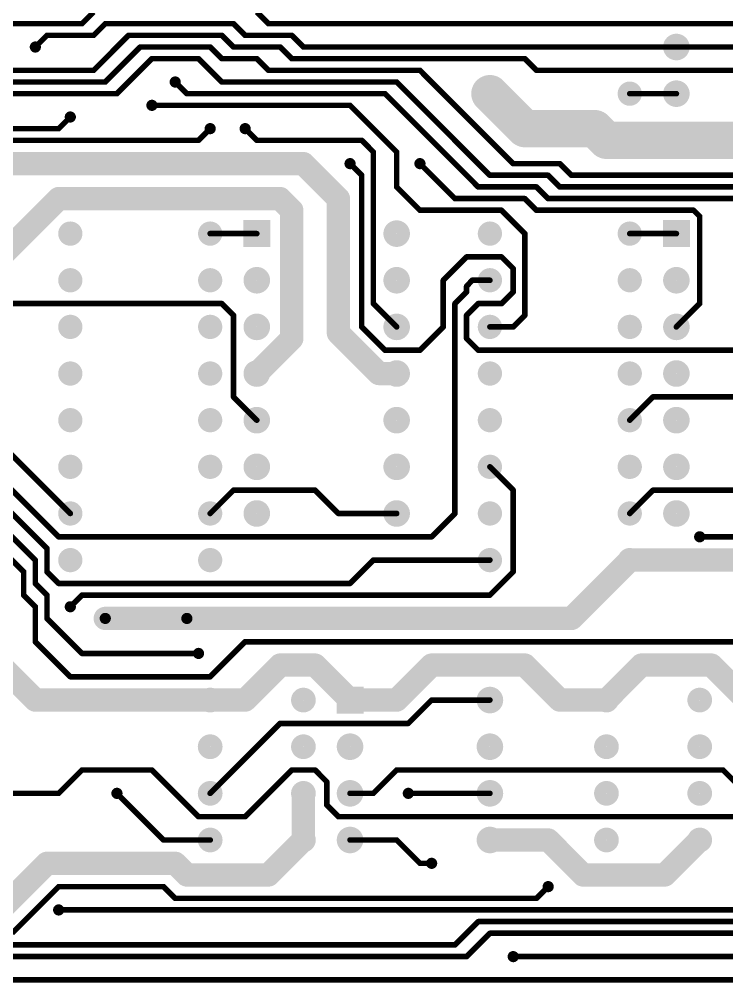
# Model space of a CAD drawing. Extents: x 0.24 to 7.39, y 0.21 to 4.62.
# Drawn here: x 3.087 to 4.604, y 0.215 to 2.28 of the extents above; entities that cross this region are included whole.
import ezdxf

# ---------------------------------------------------------------- set-up
doc = ezdxf.new("R2010")
doc.units = 0

msp = doc.modelspace()

# ---------------------------------------------------------------- linework, layer by layer
at = {"layer": 'TOP'}
for points, const_width in [([(3.246, 2.296), (3.221, 2.271)], 0.012), ([(3.621, 2.271), (3.596, 2.296)], 0.012), ([(3.221, 2.271), (2.321, 2.271)], 0.012), ([(3.271, 2.271), (3.246, 2.246)], 0.012), ([(3.546, 2.271), (3.271, 2.271)], 0.012), ([(3.571, 2.246), (3.546, 2.271)], 0.012), ([(4.646, 2.271), (3.621, 2.271)], 0.012), ([(3.146, 2.246), (3.121, 2.221)], 0.012), ([(3.246, 2.246), (3.146, 2.246)], 0.012), ([(3.321, 2.246), (3.246, 2.171)], 0.012), ([(3.521, 2.246), (3.321, 2.246)], 0.012), ([(3.546, 2.221), (3.521, 2.246)], 0.012), ([(3.671, 2.246), (3.571, 2.246)], 0.012), ([(3.696, 2.221), (3.671, 2.246)], 0.012), ([(3.346, 2.221), (3.271, 2.146)], 0.012), ([(3.496, 2.221), (3.346, 2.221)], 0.012), ([(3.521, 2.196), (3.496, 2.221)], 0.012), ([(3.646, 2.221), (3.546, 2.221)], 0.012), ([(3.671, 2.196), (3.646, 2.221)], 0.012), ([(4.496, 2.221), (3.696, 2.221)], 0.012), ([(4.696, 2.221), (4.496, 2.221)], 0.012), ([(3.371, 2.196), (3.296, 2.121)], 0.012), ([(3.471, 2.196), (3.371, 2.196)], 0.012), ([(3.521, 2.146), (3.471, 2.196)], 0.012), ([(3.596, 2.196), (3.521, 2.196)], 0.012), ([(3.621, 2.171), (3.596, 2.196)], 0.012), ([(4.171, 2.196), (3.671, 2.196)], 0.012), ([(4.196, 2.171), (4.171, 2.196)], 0.012), ([(3.246, 2.171), (3.021, 2.171)], 0.012), ([(3.946, 2.171), (3.621, 2.171)], 0.012), ([(4.146, 1.971), (3.946, 2.171)], 0.012), ([(4.646, 2.171), (4.196, 2.171)], 0.012), ([(3.271, 2.146), (2.796, 2.146)], 0.012), ([(3.421, 2.146), (3.446, 2.121)], 0.012), ([(3.896, 2.146), (3.521, 2.146)], 0.012), ([(4.096, 1.946), (3.896, 2.146)], 0.012), ([(4.096, 2.121), (4.171, 2.046)], 0.08), ([(3.296, 2.121), (2.821, 2.121)], 0.012), ([(3.446, 2.121), (3.871, 2.121)], 0.012), ([(3.871, 2.121), (4.071, 1.921)], 0.012), ([(4.396, 2.121), (4.496, 2.121)], 0.012), ([(3.371, 2.096), (3.796, 2.096)], 0.012), ([(3.796, 2.096), (3.896, 1.996)], 0.012), ([(3.196, 2.071), (3.171, 2.046)], 0.012), ([(4.171, 2.046), (4.321, 2.046)], 0.08), ([(4.321, 2.046), (4.346, 2.021)], 0.08), ([(3.171, 2.046), (2.796, 2.046)], 0.012), ([(3.496, 2.046), (3.471, 2.021)], 0.012), ([(3.596, 2.021), (3.571, 2.046)], 0.012), ([(4.346, 2.021), (5.021, 2.021)], 0.08), ([(3.471, 2.021), (2.821, 2.021)], 0.012), ([(3.821, 2.021), (3.596, 2.021)], 0.012), ([(3.846, 1.996), (3.821, 2.021)], 0.012), ([(3.696, 1.971), (2.896, 1.971)], 0.05), ([(3.771, 1.896), (3.696, 1.971)], 0.05), ([(3.846, 1.671), (3.846, 1.996)], 0.012), ([(3.896, 1.996), (3.896, 1.921)], 0.012), ([(3.821, 1.946), (3.796, 1.971)], 0.012), ([(3.946, 1.971), (4.021, 1.896)], 0.012), ([(4.246, 1.971), (4.146, 1.971)], 0.012), ([(4.271, 1.946), (4.246, 1.971)], 0.012), ([(3.821, 1.621), (3.821, 1.946)], 0.012), ([(4.221, 1.946), (4.096, 1.946)], 0.012), ([(4.246, 1.921), (4.221, 1.946)], 0.012), ([(5.046, 1.946), (4.271, 1.946)], 0.012), ([(3.171, 1.896), (3.021, 1.746)], 0.05), ([(3.646, 1.896), (3.171, 1.896)], 0.05), ([(3.671, 1.871), (3.646, 1.896)], 0.05), ([(3.771, 1.608), (3.771, 1.896)], 0.05), ([(3.896, 1.921), (3.946, 1.871)], 0.012), ([(4.071, 1.921), (4.196, 1.921)], 0.012), ([(4.196, 1.921), (4.221, 1.896)], 0.012), ([(5.096, 1.921), (4.246, 1.921)], 0.012), ([(4.021, 1.896), (4.171, 1.896)], 0.012), ([(4.171, 1.896), (4.196, 1.871)], 0.012), ([(4.221, 1.896), (5.146, 1.896)], 0.012), ([(3.671, 1.596), (3.671, 1.871)], 0.05), ([(3.946, 1.871), (4.121, 1.871)], 0.012), ([(4.121, 1.871), (4.171, 1.821)], 0.012), ([(4.196, 1.871), (4.533, 1.871)], 0.012), ([(4.533, 1.871), (4.546, 1.858)], 0.012), ([(4.546, 1.858), (4.546, 1.671)], 0.012), ([(3.496, 1.821), (3.596, 1.821)], 0.012), ([(4.171, 1.821), (4.171, 1.646)], 0.012), ([(4.396, 1.821), (4.496, 1.821)], 0.012), ([(4.046, 1.771), (3.996, 1.721)], 0.012), ([(4.121, 1.771), (4.046, 1.771)], 0.012), ([(4.146, 1.746), (4.121, 1.771)], 0.012), ([(4.146, 1.696), (4.146, 1.746)], 0.012), ([(3.996, 1.721), (3.996, 1.621)], 0.012), ([(4.058, 1.721), (4.046, 1.708)], 0.012), ([(4.096, 1.721), (4.058, 1.721)], 0.012), ([(4.046, 1.696), (4.021, 1.671)], 0.012), ([(4.046, 1.708), (4.046, 1.696)], 0.012), ([(4.121, 1.671), (4.146, 1.696)], 0.012), ([(3.521, 1.671), (2.971, 1.671)], 0.012), ([(3.546, 1.646), (3.521, 1.671)], 0.012), ([(3.896, 1.621), (3.846, 1.671)], 0.012), ([(4.021, 1.671), (4.021, 1.221)], 0.012), ([(4.046, 1.646), (4.071, 1.671)], 0.012), ([(4.071, 1.671), (4.121, 1.671)], 0.012), ([(4.546, 1.671), (4.496, 1.621)], 0.012), ([(3.546, 1.471), (3.546, 1.646)], 0.012), ([(3.858, 1.521), (3.771, 1.608)], 0.05), ([(4.046, 1.596), (4.046, 1.646)], 0.012), ([(4.171, 1.646), (4.146, 1.621)], 0.012), ([(3.196, 1.221), (2.796, 1.621)], 0.012), ([(3.596, 1.521), (3.671, 1.596)], 0.05), ([(3.871, 1.571), (3.821, 1.621)], 0.012), ([(3.996, 1.621), (3.946, 1.571)], 0.012), ([(4.146, 1.621), (4.096, 1.621)], 0.012), ([(3.171, 1.171), (2.746, 1.596)], 0.012), ([(4.071, 1.571), (4.046, 1.596)], 0.012), ([(3.146, 1.146), (2.721, 1.571)], 0.012), ([(3.946, 1.571), (3.871, 1.571)], 0.012), ([(4.646, 1.571), (4.071, 1.571)], 0.012), ([(3.121, 1.121), (2.696, 1.546)], 0.012), ([(3.896, 1.521), (3.858, 1.521)], 0.05), ([(3.596, 1.421), (3.546, 1.471)], 0.012), ([(4.396, 1.421), (4.446, 1.471)], 0.012), ([(4.446, 1.471), (4.671, 1.471)], 0.012), ([(4.146, 1.271), (4.096, 1.321)], 0.012), ([(2.896, 1.296), (3.096, 1.096)], 0.012), ([(3.546, 1.271), (3.496, 1.221)], 0.012), ([(3.721, 1.271), (3.546, 1.271)], 0.012), ([(3.771, 1.221), (3.721, 1.271)], 0.012), ([(4.146, 1.096), (4.146, 1.271)], 0.012), ([(4.446, 1.271), (4.396, 1.221)], 0.012), ([(4.621, 1.271), (4.446, 1.271)], 0.012), ([(3.896, 1.221), (3.771, 1.221)], 0.012), ([(4.021, 1.221), (3.971, 1.171)], 0.012), ([(3.971, 1.171), (3.171, 1.171)], 0.012), ([(5.071, 1.171), (4.546, 1.171)], 0.012), ([(3.146, 1.096), (3.146, 1.146)], 0.012), ([(4.271, 0.996), (4.396, 1.121)], 0.05), ([(4.271, 0.996), (4.396, 1.121)], 0.05), ([(4.396, 1.121), (4.996, 1.121)], 0.05), ([(3.121, 1.071), (3.121, 1.121)], 0.012), ([(3.846, 1.121), (3.796, 1.071)], 0.012), ([(4.096, 1.121), (3.846, 1.121)], 0.012), ([(3.096, 1.096), (3.096, 1.046)], 0.012), ([(3.171, 1.071), (3.146, 1.096)], 0.012), ([(4.096, 1.046), (4.146, 1.096)], 0.012), ([(3.146, 1.046), (3.121, 1.071)], 0.012), ([(3.796, 1.071), (3.171, 1.071)], 0.012), ([(3.096, 1.046), (3.121, 1.021)], 0.012), ([(3.146, 0.996), (3.146, 1.046)], 0.012), ([(3.196, 1.021), (3.221, 1.046)], 0.012), ([(3.221, 1.046), (4.096, 1.046)], 0.012), ([(3.121, 1.021), (3.121, 0.946)], 0.012), ([(3.271, 0.996), (3.446, 0.996)], 0.05), ([(3.446, 0.996), (4.271, 0.996)], 0.05), ([(3.446, 0.996), (4.271, 0.996)], 0.05), ([(3.121, 0.821), (2.971, 0.971)], 0.05), ([(3.221, 0.921), (3.146, 0.996)], 0.012), ([(3.121, 0.946), (3.196, 0.871)], 0.012), ([(3.496, 0.871), (3.571, 0.946)], 0.012), ([(3.571, 0.946), (5.071, 0.946)], 0.012), ([(3.471, 0.921), (3.221, 0.921)], 0.012), ([(3.646, 0.896), (3.571, 0.821)], 0.05), ([(3.721, 0.896), (3.646, 0.896)], 0.05), ([(3.796, 0.821), (3.721, 0.896)], 0.05), ([(3.896, 0.821), (3.971, 0.896)], 0.05), ([(3.971, 0.896), (4.171, 0.896)], 0.05), ([(4.171, 0.896), (4.246, 0.821)], 0.05), ([(4.421, 0.896), (4.346, 0.821)], 0.05), ([(4.571, 0.896), (4.421, 0.896)], 0.05), ([(4.646, 0.821), (4.571, 0.896)], 0.05), ([(3.196, 0.871), (3.496, 0.871)], 0.012), ([(3.496, 0.821), (3.121, 0.821)], 0.05), ([(3.571, 0.821), (3.496, 0.821)], 0.05), ([(3.796, 0.821), (3.896, 0.821)], 0.05), ([(3.971, 0.821), (3.921, 0.771)], 0.012), ([(4.096, 0.821), (3.971, 0.821)], 0.012), ([(4.246, 0.821), (4.346, 0.821)], 0.05), ([(3.646, 0.771), (3.496, 0.621)], 0.012), ([(3.921, 0.771), (3.646, 0.771)], 0.012), ([(3.221, 0.671), (3.171, 0.621)], 0.012), ([(3.371, 0.671), (3.221, 0.671)], 0.012), ([(3.471, 0.571), (3.371, 0.671)], 0.012), ([(3.671, 0.671), (3.571, 0.571)], 0.012), ([(3.721, 0.671), (3.671, 0.671)], 0.012), ([(3.746, 0.646), (3.721, 0.671)], 0.012), ([(3.896, 0.671), (3.846, 0.621)], 0.012), ([(4.596, 0.671), (3.896, 0.671)], 0.012), ([(4.646, 0.621), (4.596, 0.671)], 0.012), ([(3.696, 0.521), (3.696, 0.621)], 0.05), ([(3.746, 0.596), (3.746, 0.646)], 0.012), ([(3.171, 0.621), (0.396, 0.621)], 0.012), ([(3.296, 0.621), (3.396, 0.521)], 0.012), ([(3.846, 0.621), (3.796, 0.621)], 0.012), ([(4.096, 0.621), (3.921, 0.621)], 0.012), ([(3.771, 0.571), (3.746, 0.596)], 0.012), ([(3.571, 0.571), (3.471, 0.571)], 0.012), ([(5.521, 0.571), (3.771, 0.571)], 0.012), ([(3.621, 0.446), (3.696, 0.521)], 0.05), ([(4.221, 0.521), (4.096, 0.521)], 0.05), ([(4.296, 0.446), (4.221, 0.521)], 0.05), ([(4.546, 0.521), (4.471, 0.446)], 0.05), ([(3.396, 0.521), (3.496, 0.521)], 0.012), ([(3.896, 0.521), (3.796, 0.521)], 0.012), ([(3.946, 0.471), (3.896, 0.521)], 0.012), ([(3.046, 0.371), (3.146, 0.471)], 0.05), ([(3.146, 0.471), (3.421, 0.471)], 0.05), ([(3.421, 0.471), (3.446, 0.446)], 0.05), ([(3.971, 0.471), (3.946, 0.471)], 0.012), ([(3.446, 0.446), (3.621, 0.446)], 0.05), ([(4.471, 0.446), (4.296, 0.446)], 0.05), ([(3.171, 0.421), (3.071, 0.321)], 0.012), ([(3.396, 0.421), (3.171, 0.421)], 0.012), ([(3.421, 0.396), (3.396, 0.421)], 0.012), ([(4.221, 0.421), (4.196, 0.396)], 0.012), ([(4.196, 0.396), (3.421, 0.396)], 0.012), ([(4.696, 0.371), (3.171, 0.371)], 0.012), ([(4.021, 0.296), (4.071, 0.346)], 0.012), ([(4.071, 0.346), (4.671, 0.346)], 0.012), ([(4.046, 0.271), (4.096, 0.321)], 0.012), ([(4.096, 0.321), (4.646, 0.321)], 0.012), ([(2.296, 0.296), (4.021, 0.296)], 0.012), ([(2.246, 0.271), (4.046, 0.271)], 0.012), ([(4.146, 0.271), (4.996, 0.271)], 0.012), ([(4.946, 0.221), (2.021, 0.221)], 0.012)]:
    msp.add_lwpolyline(points, dxfattribs=dict(at, const_width=const_width))
for points, const_width in [([(3.218, 2.271, 1), (3.224, 2.271, 1)], 0.006), ([(3.218, 2.271, 1), (3.224, 2.271, 1)], 0.006), ([(3.268, 2.271, 1), (3.274, 2.271, 1)], 0.006), ([(3.268, 2.271, 1), (3.274, 2.271, 1)], 0.006), ([(3.543, 2.271, 1), (3.549, 2.271, 1)], 0.006), ([(3.543, 2.271, 1), (3.549, 2.271, 1)], 0.006), ([(3.618, 2.271, 1), (3.624, 2.271, 1)], 0.006), ([(3.618, 2.271, 1), (3.624, 2.271, 1)], 0.006), ([(3.143, 2.246, 1), (3.149, 2.246, 1)], 0.006), ([(3.143, 2.246, 1), (3.149, 2.246, 1)], 0.006), ([(3.243, 2.246, 1), (3.249, 2.246, 1)], 0.006), ([(3.243, 2.246, 1), (3.249, 2.246, 1)], 0.006), ([(3.318, 2.246, 1), (3.324, 2.246, 1)], 0.006), ([(3.318, 2.246, 1), (3.324, 2.246, 1)], 0.006), ([(3.518, 2.246, 1), (3.524, 2.246, 1)], 0.006), ([(3.518, 2.246, 1), (3.524, 2.246, 1)], 0.006), ([(3.568, 2.246, 1), (3.574, 2.246, 1)], 0.006), ([(3.568, 2.246, 1), (3.574, 2.246, 1)], 0.006), ([(3.668, 2.246, 1), (3.674, 2.246, 1)], 0.006), ([(3.668, 2.246, 1), (3.674, 2.246, 1)], 0.006), ([(3.115, 2.221, 1), (3.127, 2.221, 1)], 0.012), ([(4.482, 2.221, 1), (4.51, 2.221, 1)], 0.029), ([(3.118, 2.221, 1), (3.124, 2.221, 1)], 0.006), ([(3.343, 2.221, 1), (3.349, 2.221, 1)], 0.006), ([(3.343, 2.221, 1), (3.349, 2.221, 1)], 0.006), ([(3.493, 2.221, 1), (3.499, 2.221, 1)], 0.006), ([(3.493, 2.221, 1), (3.499, 2.221, 1)], 0.006), ([(3.543, 2.221, 1), (3.549, 2.221, 1)], 0.006), ([(3.543, 2.221, 1), (3.549, 2.221, 1)], 0.006), ([(3.643, 2.221, 1), (3.649, 2.221, 1)], 0.006), ([(3.643, 2.221, 1), (3.649, 2.221, 1)], 0.006), ([(3.693, 2.221, 1), (3.699, 2.221, 1)], 0.006), ([(3.693, 2.221, 1), (3.699, 2.221, 1)], 0.006), ([(4.493, 2.221, 1), (4.499, 2.221, 1)], 0.006), ([(4.493, 2.221, 1), (4.499, 2.221, 1)], 0.006), ([(3.368, 2.196, 1), (3.374, 2.196, 1)], 0.006), ([(3.368, 2.196, 1), (3.374, 2.196, 1)], 0.006), ([(3.468, 2.196, 1), (3.474, 2.196, 1)], 0.006), ([(3.468, 2.196, 1), (3.474, 2.196, 1)], 0.006), ([(3.518, 2.196, 1), (3.524, 2.196, 1)], 0.006), ([(3.518, 2.196, 1), (3.524, 2.196, 1)], 0.006), ([(3.593, 2.196, 1), (3.599, 2.196, 1)], 0.006), ([(3.593, 2.196, 1), (3.599, 2.196, 1)], 0.006), ([(3.668, 2.196, 1), (3.674, 2.196, 1)], 0.006), ([(3.668, 2.196, 1), (3.674, 2.196, 1)], 0.006), ([(4.168, 2.196, 1), (4.174, 2.196, 1)], 0.006), ([(4.168, 2.196, 1), (4.174, 2.196, 1)], 0.006), ([(3.243, 2.171, 1), (3.249, 2.171, 1)], 0.006), ([(3.243, 2.171, 1), (3.249, 2.171, 1)], 0.006), ([(3.618, 2.171, 1), (3.624, 2.171, 1)], 0.006), ([(3.618, 2.171, 1), (3.624, 2.171, 1)], 0.006), ([(3.943, 2.171, 1), (3.949, 2.171, 1)], 0.006), ([(3.943, 2.171, 1), (3.949, 2.171, 1)], 0.006), ([(4.193, 2.171, 1), (4.199, 2.171, 1)], 0.006), ([(4.193, 2.171, 1), (4.199, 2.171, 1)], 0.006), ([(3.268, 2.146, 1), (3.274, 2.146, 1)], 0.006), ([(3.268, 2.146, 1), (3.274, 2.146, 1)], 0.006), ([(3.415, 2.146, 1), (3.427, 2.146, 1)], 0.012), ([(3.418, 2.146, 1), (3.424, 2.146, 1)], 0.006), ([(3.518, 2.146, 1), (3.524, 2.146, 1)], 0.006), ([(3.518, 2.146, 1), (3.524, 2.146, 1)], 0.006), ([(3.893, 2.146, 1), (3.899, 2.146, 1)], 0.006), ([(3.893, 2.146, 1), (3.899, 2.146, 1)], 0.006), ([(4.076, 2.121, 1), (4.116, 2.121, 1)], 0.04), ([(4.482, 2.121, 1), (4.51, 2.121, 1)], 0.029), ([(4.083, 2.121, 1), (4.109, 2.121, 1)], 0.026), ([(4.383, 2.121, 1), (4.409, 2.121, 1)], 0.026), ([(3.293, 2.121, 1), (3.299, 2.121, 1)], 0.006), ([(3.293, 2.121, 1), (3.299, 2.121, 1)], 0.006), ([(3.365, 2.096, 1), (3.377, 2.096, 1)], 0.012), ([(3.443, 2.121, 1), (3.449, 2.121, 1)], 0.006), ([(3.443, 2.121, 1), (3.449, 2.121, 1)], 0.006), ([(3.868, 2.121, 1), (3.874, 2.121, 1)], 0.006), ([(3.868, 2.121, 1), (3.874, 2.121, 1)], 0.006), ([(4.393, 2.121, 1), (4.399, 2.121, 1)], 0.006), ([(4.493, 2.121, 1), (4.499, 2.121, 1)], 0.006), ([(3.368, 2.096, 1), (3.374, 2.096, 1)], 0.006), ([(3.793, 2.096, 1), (3.799, 2.096, 1)], 0.006), ([(3.793, 2.096, 1), (3.799, 2.096, 1)], 0.006), ([(3.19, 2.071, 1), (3.202, 2.071, 1)], 0.012), ([(3.193, 2.071, 1), (3.199, 2.071, 1)], 0.006), ([(4.151, 2.046, 1), (4.191, 2.046, 1)], 0.04), ([(4.151, 2.046, 1), (4.191, 2.046, 1)], 0.04), ([(4.301, 2.046, 1), (4.341, 2.046, 1)], 0.04), ([(4.301, 2.046, 1), (4.341, 2.046, 1)], 0.04), ([(3.168, 2.046, 1), (3.174, 2.046, 1)], 0.006), ([(3.168, 2.046, 1), (3.174, 2.046, 1)], 0.006), ([(3.49, 2.046, 1), (3.502, 2.046, 1)], 0.012), ([(3.493, 2.046, 1), (3.499, 2.046, 1)], 0.006), ([(3.565, 2.046, 1), (3.577, 2.046, 1)], 0.012), ([(3.568, 2.046, 1), (3.574, 2.046, 1)], 0.006), ([(4.326, 2.021, 1), (4.366, 2.021, 1)], 0.04), ([(4.326, 2.021, 1), (4.366, 2.021, 1)], 0.04), ([(3.468, 2.021, 1), (3.474, 2.021, 1)], 0.006), ([(3.468, 2.021, 1), (3.474, 2.021, 1)], 0.006), ([(3.593, 2.021, 1), (3.599, 2.021, 1)], 0.006), ([(3.593, 2.021, 1), (3.599, 2.021, 1)], 0.006), ([(3.818, 2.021, 1), (3.824, 2.021, 1)], 0.006), ([(3.818, 2.021, 1), (3.824, 2.021, 1)], 0.006), ([(3.6835, 1.971, 1), (3.7085, 1.971, 1)], 0.025), ([(3.6835, 1.971, 1), (3.7085, 1.971, 1)], 0.025), ([(3.79, 1.971, 1), (3.802, 1.971, 1)], 0.012), ([(3.843, 1.996, 1), (3.849, 1.996, 1)], 0.006), ([(3.843, 1.996, 1), (3.849, 1.996, 1)], 0.006), ([(3.893, 1.996, 1), (3.899, 1.996, 1)], 0.006), ([(3.893, 1.996, 1), (3.899, 1.996, 1)], 0.006), ([(3.94, 1.971, 1), (3.952, 1.971, 1)], 0.012), ([(3.793, 1.971, 1), (3.799, 1.971, 1)], 0.006), ([(3.943, 1.971, 1), (3.949, 1.971, 1)], 0.006), ([(4.143, 1.971, 1), (4.149, 1.971, 1)], 0.006), ([(4.143, 1.971, 1), (4.149, 1.971, 1)], 0.006), ([(4.243, 1.971, 1), (4.249, 1.971, 1)], 0.006), ([(4.243, 1.971, 1), (4.249, 1.971, 1)], 0.006), ([(3.818, 1.946, 1), (3.824, 1.946, 1)], 0.006), ([(3.818, 1.946, 1), (3.824, 1.946, 1)], 0.006), ([(4.093, 1.946, 1), (4.099, 1.946, 1)], 0.006), ([(4.093, 1.946, 1), (4.099, 1.946, 1)], 0.006), ([(4.218, 1.946, 1), (4.224, 1.946, 1)], 0.006), ([(4.218, 1.946, 1), (4.224, 1.946, 1)], 0.006), ([(4.268, 1.946, 1), (4.274, 1.946, 1)], 0.006), ([(4.268, 1.946, 1), (4.274, 1.946, 1)], 0.006), ([(3.1585, 1.896, 1), (3.1835, 1.896, 1)], 0.025), ([(3.1585, 1.896, 1), (3.1835, 1.896, 1)], 0.025), ([(3.6335, 1.896, 1), (3.6585, 1.896, 1)], 0.025), ([(3.6335, 1.896, 1), (3.6585, 1.896, 1)], 0.025), ([(3.7585, 1.896, 1), (3.7835, 1.896, 1)], 0.025), ([(3.7585, 1.896, 1), (3.7835, 1.896, 1)], 0.025), ([(3.893, 1.921, 1), (3.899, 1.921, 1)], 0.006), ([(3.893, 1.921, 1), (3.899, 1.921, 1)], 0.006), ([(4.068, 1.921, 1), (4.074, 1.921, 1)], 0.006), ([(4.068, 1.921, 1), (4.074, 1.921, 1)], 0.006), ([(4.193, 1.921, 1), (4.199, 1.921, 1)], 0.006), ([(4.193, 1.921, 1), (4.199, 1.921, 1)], 0.006), ([(4.243, 1.921, 1), (4.249, 1.921, 1)], 0.006), ([(4.243, 1.921, 1), (4.249, 1.921, 1)], 0.006), ([(4.018, 1.896, 1), (4.024, 1.896, 1)], 0.006), ([(4.018, 1.896, 1), (4.024, 1.896, 1)], 0.006), ([(4.168, 1.896, 1), (4.174, 1.896, 1)], 0.006), ([(4.168, 1.896, 1), (4.174, 1.896, 1)], 0.006), ([(4.218, 1.896, 1), (4.224, 1.896, 1)], 0.006), ([(4.218, 1.896, 1), (4.224, 1.896, 1)], 0.006), ([(3.6585, 1.871, 1), (3.6835, 1.871, 1)], 0.025), ([(3.6585, 1.871, 1), (3.6835, 1.871, 1)], 0.025), ([(3.943, 1.871, 1), (3.949, 1.871, 1)], 0.006), ([(3.943, 1.871, 1), (3.949, 1.871, 1)], 0.006), ([(4.118, 1.871, 1), (4.124, 1.871, 1)], 0.006), ([(4.118, 1.871, 1), (4.124, 1.871, 1)], 0.006), ([(4.193, 1.871, 1), (4.199, 1.871, 1)], 0.006), ([(4.193, 1.871, 1), (4.199, 1.871, 1)], 0.006), ([(4.53, 1.871, 1), (4.536, 1.871, 1)], 0.006), ([(4.53, 1.871, 1), (4.536, 1.871, 1)], 0.006), ([(4.543, 1.858, 1), (4.549, 1.858, 1)], 0.006), ([(4.543, 1.858, 1), (4.549, 1.858, 1)], 0.006), ([(3.183, 1.821, 1), (3.209, 1.821, 1)], 0.026), ([(3.483, 1.821, 1), (3.509, 1.821, 1)], 0.026), ([(3.882, 1.821, 1), (3.91, 1.821, 1)], 0.029), ([(4.083, 1.821, 1), (4.109, 1.821, 1)], 0.026), ([(4.383, 1.821, 1), (4.409, 1.821, 1)], 0.026), ([(3.493, 1.821, 1), (3.499, 1.821, 1)], 0.006), ([(3.593, 1.821, 1), (3.599, 1.821, 1)], 0.006), ([(4.168, 1.821, 1), (4.174, 1.821, 1)], 0.006), ([(4.168, 1.821, 1), (4.174, 1.821, 1)], 0.006), ([(4.393, 1.821, 1), (4.399, 1.821, 1)], 0.006), ([(4.493, 1.821, 1), (4.499, 1.821, 1)], 0.006), ([(4.043, 1.771, 1), (4.049, 1.771, 1)], 0.006), ([(4.043, 1.771, 1), (4.049, 1.771, 1)], 0.006), ([(4.118, 1.771, 1), (4.124, 1.771, 1)], 0.006), ([(4.118, 1.771, 1), (4.124, 1.771, 1)], 0.006), ([(3.183, 1.721, 1), (3.209, 1.721, 1)], 0.026), ([(3.483, 1.721, 1), (3.509, 1.721, 1)], 0.026), ([(3.582, 1.721, 1), (3.61, 1.721, 1)], 0.029), ([(3.882, 1.721, 1), (3.91, 1.721, 1)], 0.029), ([(4.083, 1.721, 1), (4.109, 1.721, 1)], 0.026), ([(4.143, 1.746, 1), (4.149, 1.746, 1)], 0.006), ([(4.143, 1.746, 1), (4.149, 1.746, 1)], 0.006), ([(4.383, 1.721, 1), (4.409, 1.721, 1)], 0.026), ([(4.482, 1.721, 1), (4.51, 1.721, 1)], 0.029), ([(3.993, 1.721, 1), (3.999, 1.721, 1)], 0.006), ([(3.993, 1.721, 1), (3.999, 1.721, 1)], 0.006), ([(4.055, 1.721, 1), (4.061, 1.721, 1)], 0.006), ([(4.055, 1.721, 1), (4.061, 1.721, 1)], 0.006), ([(4.093, 1.721, 1), (4.099, 1.721, 1)], 0.006), ([(4.043, 1.708, 1), (4.049, 1.708, 1)], 0.006), ([(4.043, 1.708, 1), (4.049, 1.708, 1)], 0.006), ([(4.043, 1.696, 1), (4.049, 1.696, 1)], 0.006), ([(4.043, 1.696, 1), (4.049, 1.696, 1)], 0.006), ([(4.143, 1.696, 1), (4.149, 1.696, 1)], 0.006), ([(4.143, 1.696, 1), (4.149, 1.696, 1)], 0.006), ([(3.518, 1.671, 1), (3.524, 1.671, 1)], 0.006), ([(3.518, 1.671, 1), (3.524, 1.671, 1)], 0.006), ([(3.843, 1.671, 1), (3.849, 1.671, 1)], 0.006), ([(3.843, 1.671, 1), (3.849, 1.671, 1)], 0.006), ([(4.018, 1.671, 1), (4.024, 1.671, 1)], 0.006), ([(4.018, 1.671, 1), (4.024, 1.671, 1)], 0.006), ([(4.068, 1.671, 1), (4.074, 1.671, 1)], 0.006), ([(4.068, 1.671, 1), (4.074, 1.671, 1)], 0.006), ([(4.118, 1.671, 1), (4.124, 1.671, 1)], 0.006), ([(4.118, 1.671, 1), (4.124, 1.671, 1)], 0.006), ([(4.543, 1.671, 1), (4.549, 1.671, 1)], 0.006), ([(4.543, 1.671, 1), (4.549, 1.671, 1)], 0.006), ([(3.183, 1.621, 1), (3.209, 1.621, 1)], 0.026), ([(3.483, 1.621, 1), (3.509, 1.621, 1)], 0.026), ([(3.543, 1.646, 1), (3.549, 1.646, 1)], 0.006), ([(3.543, 1.646, 1), (3.549, 1.646, 1)], 0.006), ([(3.582, 1.621, 1), (3.61, 1.621, 1)], 0.029), ([(3.7585, 1.608, 1), (3.7835, 1.608, 1)], 0.025), ([(3.7585, 1.608, 1), (3.7835, 1.608, 1)], 0.025), ([(3.882, 1.621, 1), (3.91, 1.621, 1)], 0.029), ([(4.043, 1.646, 1), (4.049, 1.646, 1)], 0.006), ([(4.043, 1.646, 1), (4.049, 1.646, 1)], 0.006), ([(4.083, 1.621, 1), (4.109, 1.621, 1)], 0.026), ([(4.168, 1.646, 1), (4.174, 1.646, 1)], 0.006), ([(4.168, 1.646, 1), (4.174, 1.646, 1)], 0.006), ([(4.383, 1.621, 1), (4.409, 1.621, 1)], 0.026), ([(4.482, 1.621, 1), (4.51, 1.621, 1)], 0.029), ([(3.6585, 1.596, 1), (3.6835, 1.596, 1)], 0.025), ([(3.6585, 1.596, 1), (3.6835, 1.596, 1)], 0.025), ([(3.818, 1.621, 1), (3.824, 1.621, 1)], 0.006), ([(3.818, 1.621, 1), (3.824, 1.621, 1)], 0.006), ([(3.893, 1.621, 1), (3.899, 1.621, 1)], 0.006), ([(3.993, 1.621, 1), (3.999, 1.621, 1)], 0.006), ([(3.993, 1.621, 1), (3.999, 1.621, 1)], 0.006), ([(4.093, 1.621, 1), (4.099, 1.621, 1)], 0.006), ([(4.143, 1.621, 1), (4.149, 1.621, 1)], 0.006), ([(4.143, 1.621, 1), (4.149, 1.621, 1)], 0.006), ([(4.493, 1.621, 1), (4.499, 1.621, 1)], 0.006), ([(4.043, 1.596, 1), (4.049, 1.596, 1)], 0.006), ([(4.043, 1.596, 1), (4.049, 1.596, 1)], 0.006), ([(3.868, 1.571, 1), (3.874, 1.571, 1)], 0.006), ([(3.868, 1.571, 1), (3.874, 1.571, 1)], 0.006), ([(3.943, 1.571, 1), (3.949, 1.571, 1)], 0.006), ([(3.943, 1.571, 1), (3.949, 1.571, 1)], 0.006), ([(4.068, 1.571, 1), (4.074, 1.571, 1)], 0.006), ([(4.068, 1.571, 1), (4.074, 1.571, 1)], 0.006), ([(3.582, 1.521, 1), (3.61, 1.521, 1)], 0.029), ([(3.882, 1.521, 1), (3.91, 1.521, 1)], 0.029), ([(4.482, 1.521, 1), (4.51, 1.521, 1)], 0.029), ([(3.183, 1.521, 1), (3.209, 1.521, 1)], 0.026), ([(3.483, 1.521, 1), (3.509, 1.521, 1)], 0.026), ([(3.5835, 1.521, 1), (3.6085, 1.521, 1)], 0.025), ([(3.8455, 1.521, 1), (3.8705, 1.521, 1)], 0.025), ([(3.8455, 1.521, 1), (3.8705, 1.521, 1)], 0.025), ([(3.8835, 1.521, 1), (3.9085, 1.521, 1)], 0.025), ([(4.083, 1.521, 1), (4.109, 1.521, 1)], 0.026), ([(4.383, 1.521, 1), (4.409, 1.521, 1)], 0.026), ([(3.543, 1.471, 1), (3.549, 1.471, 1)], 0.006), ([(3.543, 1.471, 1), (3.549, 1.471, 1)], 0.006), ([(4.443, 1.471, 1), (4.449, 1.471, 1)], 0.006), ([(4.443, 1.471, 1), (4.449, 1.471, 1)], 0.006), ([(3.183, 1.421, 1), (3.209, 1.421, 1)], 0.026), ([(3.483, 1.421, 1), (3.509, 1.421, 1)], 0.026), ([(3.582, 1.421, 1), (3.61, 1.421, 1)], 0.029), ([(3.882, 1.421, 1), (3.91, 1.421, 1)], 0.029), ([(4.083, 1.421, 1), (4.109, 1.421, 1)], 0.026), ([(4.383, 1.421, 1), (4.409, 1.421, 1)], 0.026), ([(4.482, 1.421, 1), (4.51, 1.421, 1)], 0.029), ([(3.593, 1.421, 1), (3.599, 1.421, 1)], 0.006), ([(4.393, 1.421, 1), (4.399, 1.421, 1)], 0.006), ([(3.183, 1.321, 1), (3.209, 1.321, 1)], 0.026), ([(3.483, 1.321, 1), (3.509, 1.321, 1)], 0.026), ([(3.582, 1.321, 1), (3.61, 1.321, 1)], 0.029), ([(3.882, 1.321, 1), (3.91, 1.321, 1)], 0.029), ([(4.083, 1.321, 1), (4.109, 1.321, 1)], 0.026), ([(4.383, 1.321, 1), (4.409, 1.321, 1)], 0.026), ([(4.482, 1.321, 1), (4.51, 1.321, 1)], 0.029), ([(4.093, 1.321, 1), (4.099, 1.321, 1)], 0.006), ([(3.543, 1.271, 1), (3.549, 1.271, 1)], 0.006), ([(3.543, 1.271, 1), (3.549, 1.271, 1)], 0.006), ([(3.718, 1.271, 1), (3.724, 1.271, 1)], 0.006), ([(3.718, 1.271, 1), (3.724, 1.271, 1)], 0.006), ([(4.143, 1.271, 1), (4.149, 1.271, 1)], 0.006), ([(4.143, 1.271, 1), (4.149, 1.271, 1)], 0.006), ([(4.443, 1.271, 1), (4.449, 1.271, 1)], 0.006), ([(4.443, 1.271, 1), (4.449, 1.271, 1)], 0.006), ([(3.183, 1.221, 1), (3.209, 1.221, 1)], 0.026), ([(3.483, 1.221, 1), (3.509, 1.221, 1)], 0.026), ([(3.582, 1.221, 1), (3.61, 1.221, 1)], 0.029), ([(3.882, 1.221, 1), (3.91, 1.221, 1)], 0.029), ([(4.083, 1.221, 1), (4.109, 1.221, 1)], 0.026), ([(4.383, 1.221, 1), (4.409, 1.221, 1)], 0.026), ([(4.482, 1.221, 1), (4.51, 1.221, 1)], 0.029), ([(3.193, 1.221, 1), (3.199, 1.221, 1)], 0.006), ([(3.493, 1.221, 1), (3.499, 1.221, 1)], 0.006), ([(3.768, 1.221, 1), (3.774, 1.221, 1)], 0.006), ([(3.768, 1.221, 1), (3.774, 1.221, 1)], 0.006), ([(3.893, 1.221, 1), (3.899, 1.221, 1)], 0.006), ([(4.018, 1.221, 1), (4.024, 1.221, 1)], 0.006), ([(4.018, 1.221, 1), (4.024, 1.221, 1)], 0.006), ([(4.393, 1.221, 1), (4.399, 1.221, 1)], 0.006), ([(4.54, 1.171, 1), (4.552, 1.171, 1)], 0.012), ([(3.168, 1.171, 1), (3.174, 1.171, 1)], 0.006), ([(3.168, 1.171, 1), (3.174, 1.171, 1)], 0.006), ([(3.968, 1.171, 1), (3.974, 1.171, 1)], 0.006), ([(3.968, 1.171, 1), (3.974, 1.171, 1)], 0.006), ([(4.543, 1.171, 1), (4.549, 1.171, 1)], 0.006), ([(3.143, 1.146, 1), (3.149, 1.146, 1)], 0.006), ([(3.143, 1.146, 1), (3.149, 1.146, 1)], 0.006), ([(3.183, 1.121, 1), (3.209, 1.121, 1)], 0.026), ([(3.483, 1.121, 1), (3.509, 1.121, 1)], 0.026), ([(4.083, 1.121, 1), (4.109, 1.121, 1)], 0.026), ([(4.383, 1.121, 1), (4.409, 1.121, 1)], 0.026), ([(4.3835, 1.121, 1), (4.4085, 1.121, 1)], 0.025), ([(4.3835, 1.121, 1), (4.4085, 1.121, 1)], 0.025), ([(4.3835, 1.121, 1), (4.4085, 1.121, 1)], 0.025), ([(3.118, 1.121, 1), (3.124, 1.121, 1)], 0.006), ([(3.118, 1.121, 1), (3.124, 1.121, 1)], 0.006), ([(3.843, 1.121, 1), (3.849, 1.121, 1)], 0.006), ([(3.843, 1.121, 1), (3.849, 1.121, 1)], 0.006), ([(4.093, 1.121, 1), (4.099, 1.121, 1)], 0.006), ([(3.093, 1.096, 1), (3.099, 1.096, 1)], 0.006), ([(3.093, 1.096, 1), (3.099, 1.096, 1)], 0.006), ([(3.143, 1.096, 1), (3.149, 1.096, 1)], 0.006), ([(3.143, 1.096, 1), (3.149, 1.096, 1)], 0.006), ([(4.143, 1.096, 1), (4.149, 1.096, 1)], 0.006), ([(4.143, 1.096, 1), (4.149, 1.096, 1)], 0.006), ([(3.118, 1.071, 1), (3.124, 1.071, 1)], 0.006), ([(3.118, 1.071, 1), (3.124, 1.071, 1)], 0.006), ([(3.168, 1.071, 1), (3.174, 1.071, 1)], 0.006), ([(3.168, 1.071, 1), (3.174, 1.071, 1)], 0.006), ([(3.793, 1.071, 1), (3.799, 1.071, 1)], 0.006), ([(3.793, 1.071, 1), (3.799, 1.071, 1)], 0.006), ([(3.093, 1.046, 1), (3.099, 1.046, 1)], 0.006), ([(3.093, 1.046, 1), (3.099, 1.046, 1)], 0.006), ([(3.143, 1.046, 1), (3.149, 1.046, 1)], 0.006), ([(3.143, 1.046, 1), (3.149, 1.046, 1)], 0.006), ([(3.19, 1.021, 1), (3.202, 1.021, 1)], 0.012), ([(3.218, 1.046, 1), (3.224, 1.046, 1)], 0.006), ([(3.218, 1.046, 1), (3.224, 1.046, 1)], 0.006), ([(4.093, 1.046, 1), (4.099, 1.046, 1)], 0.006), ([(4.093, 1.046, 1), (4.099, 1.046, 1)], 0.006), ([(3.118, 1.021, 1), (3.124, 1.021, 1)], 0.006), ([(3.118, 1.021, 1), (3.124, 1.021, 1)], 0.006), ([(3.193, 1.021, 1), (3.199, 1.021, 1)], 0.006), ([(3.2585, 0.996, 1), (3.2835, 0.996, 1)], 0.025), ([(3.4335, 0.996, 1), (3.4585, 0.996, 1)], 0.025), ([(3.4335, 0.996, 1), (3.4585, 0.996, 1)], 0.025), ([(3.4335, 0.996, 1), (3.4585, 0.996, 1)], 0.025), ([(4.2585, 0.996, 1), (4.2835, 0.996, 1)], 0.025), ([(4.2585, 0.996, 1), (4.2835, 0.996, 1)], 0.025), ([(4.2585, 0.996, 1), (4.2835, 0.996, 1)], 0.025), ([(4.2585, 0.996, 1), (4.2835, 0.996, 1)], 0.025), ([(3.143, 0.996, 1), (3.149, 0.996, 1)], 0.006), ([(3.143, 0.996, 1), (3.149, 0.996, 1)], 0.006), ([(3.265, 0.996, 1), (3.277, 0.996, 1)], 0.012), ([(3.44, 0.996, 1), (3.452, 0.996, 1)], 0.012), ([(3.118, 0.946, 1), (3.124, 0.946, 1)], 0.006), ([(3.118, 0.946, 1), (3.124, 0.946, 1)], 0.006), ([(3.568, 0.946, 1), (3.574, 0.946, 1)], 0.006), ([(3.568, 0.946, 1), (3.574, 0.946, 1)], 0.006), ([(3.465, 0.921, 1), (3.477, 0.921, 1)], 0.012), ([(3.218, 0.921, 1), (3.224, 0.921, 1)], 0.006), ([(3.218, 0.921, 1), (3.224, 0.921, 1)], 0.006), ([(3.468, 0.921, 1), (3.474, 0.921, 1)], 0.006), ([(3.6335, 0.896, 1), (3.6585, 0.896, 1)], 0.025), ([(3.6335, 0.896, 1), (3.6585, 0.896, 1)], 0.025), ([(3.7085, 0.896, 1), (3.7335, 0.896, 1)], 0.025), ([(3.7085, 0.896, 1), (3.7335, 0.896, 1)], 0.025), ([(3.9585, 0.896, 1), (3.9835, 0.896, 1)], 0.025), ([(3.9585, 0.896, 1), (3.9835, 0.896, 1)], 0.025), ([(4.1585, 0.896, 1), (4.1835, 0.896, 1)], 0.025), ([(4.1585, 0.896, 1), (4.1835, 0.896, 1)], 0.025), ([(4.4085, 0.896, 1), (4.4335, 0.896, 1)], 0.025), ([(4.4085, 0.896, 1), (4.4335, 0.896, 1)], 0.025), ([(4.5585, 0.896, 1), (4.5835, 0.896, 1)], 0.025), ([(4.5585, 0.896, 1), (4.5835, 0.896, 1)], 0.025), ([(3.193, 0.871, 1), (3.199, 0.871, 1)], 0.006), ([(3.193, 0.871, 1), (3.199, 0.871, 1)], 0.006), ([(3.493, 0.871, 1), (3.499, 0.871, 1)], 0.006), ([(3.493, 0.871, 1), (3.499, 0.871, 1)], 0.006), ([(3.483, 0.821, 1), (3.509, 0.821, 1)], 0.027), ([(3.683, 0.821, 1), (3.709, 0.821, 1)], 0.027), ([(4.082, 0.821, 1), (4.11, 0.821, 1)], 0.029), ([(4.333, 0.821, 1), (4.359, 0.821, 1)], 0.027), ([(4.533, 0.821, 1), (4.559, 0.821, 1)], 0.027), ([(3.1085, 0.821, 1), (3.1335, 0.821, 1)], 0.025), ([(3.1085, 0.821, 1), (3.1335, 0.821, 1)], 0.025), ([(3.4835, 0.821, 1), (3.5085, 0.821, 1)], 0.025), ([(3.4835, 0.821, 1), (3.5085, 0.821, 1)], 0.025), ([(3.5585, 0.821, 1), (3.5835, 0.821, 1)], 0.025), ([(3.5585, 0.821, 1), (3.5835, 0.821, 1)], 0.025), ([(3.7835, 0.821, 1), (3.8085, 0.821, 1)], 0.025), ([(3.7835, 0.821, 1), (3.8085, 0.821, 1)], 0.025), ([(3.8835, 0.821, 1), (3.9085, 0.821, 1)], 0.025), ([(3.8835, 0.821, 1), (3.9085, 0.821, 1)], 0.025), ([(3.968, 0.821, 1), (3.974, 0.821, 1)], 0.006), ([(3.968, 0.821, 1), (3.974, 0.821, 1)], 0.006), ([(4.093, 0.821, 1), (4.099, 0.821, 1)], 0.006), ([(4.2335, 0.821, 1), (4.2585, 0.821, 1)], 0.025), ([(4.2335, 0.821, 1), (4.2585, 0.821, 1)], 0.025), ([(4.3335, 0.821, 1), (4.3585, 0.821, 1)], 0.025), ([(4.3335, 0.821, 1), (4.3585, 0.821, 1)], 0.025), ([(3.643, 0.771, 1), (3.649, 0.771, 1)], 0.006), ([(3.643, 0.771, 1), (3.649, 0.771, 1)], 0.006), ([(3.918, 0.771, 1), (3.924, 0.771, 1)], 0.006), ([(3.918, 0.771, 1), (3.924, 0.771, 1)], 0.006), ([(3.483, 0.721, 1), (3.509, 0.721, 1)], 0.027), ([(3.683, 0.721, 1), (3.709, 0.721, 1)], 0.027), ([(3.782, 0.721, 1), (3.81, 0.721, 1)], 0.029), ([(4.082, 0.721, 1), (4.11, 0.721, 1)], 0.029), ([(4.333, 0.721, 1), (4.359, 0.721, 1)], 0.027), ([(4.533, 0.721, 1), (4.559, 0.721, 1)], 0.027), ([(3.218, 0.671, 1), (3.224, 0.671, 1)], 0.006), ([(3.218, 0.671, 1), (3.224, 0.671, 1)], 0.006), ([(3.368, 0.671, 1), (3.374, 0.671, 1)], 0.006), ([(3.368, 0.671, 1), (3.374, 0.671, 1)], 0.006), ([(3.668, 0.671, 1), (3.674, 0.671, 1)], 0.006), ([(3.668, 0.671, 1), (3.674, 0.671, 1)], 0.006), ([(3.718, 0.671, 1), (3.724, 0.671, 1)], 0.006), ([(3.718, 0.671, 1), (3.724, 0.671, 1)], 0.006), ([(3.893, 0.671, 1), (3.899, 0.671, 1)], 0.006), ([(3.893, 0.671, 1), (3.899, 0.671, 1)], 0.006), ([(4.593, 0.671, 1), (4.599, 0.671, 1)], 0.006), ([(4.593, 0.671, 1), (4.599, 0.671, 1)], 0.006), ([(3.483, 0.621, 1), (3.509, 0.621, 1)], 0.027), ([(3.683, 0.621, 1), (3.709, 0.621, 1)], 0.027), ([(3.6835, 0.621, 1), (3.7085, 0.621, 1)], 0.025), ([(3.743, 0.646, 1), (3.749, 0.646, 1)], 0.006), ([(3.743, 0.646, 1), (3.749, 0.646, 1)], 0.006), ([(3.782, 0.621, 1), (3.81, 0.621, 1)], 0.029), ([(4.082, 0.621, 1), (4.11, 0.621, 1)], 0.029), ([(4.333, 0.621, 1), (4.359, 0.621, 1)], 0.027), ([(4.533, 0.621, 1), (4.559, 0.621, 1)], 0.027), ([(3.168, 0.621, 1), (3.174, 0.621, 1)], 0.006), ([(3.168, 0.621, 1), (3.174, 0.621, 1)], 0.006), ([(3.29, 0.621, 1), (3.302, 0.621, 1)], 0.012), ([(3.293, 0.621, 1), (3.299, 0.621, 1)], 0.006), ([(3.493, 0.621, 1), (3.499, 0.621, 1)], 0.006), ([(3.793, 0.621, 1), (3.799, 0.621, 1)], 0.006), ([(3.843, 0.621, 1), (3.849, 0.621, 1)], 0.006), ([(3.843, 0.621, 1), (3.849, 0.621, 1)], 0.006), ([(3.915, 0.621, 1), (3.927, 0.621, 1)], 0.012), ([(3.918, 0.621, 1), (3.924, 0.621, 1)], 0.006), ([(4.093, 0.621, 1), (4.099, 0.621, 1)], 0.006), ([(3.743, 0.596, 1), (3.749, 0.596, 1)], 0.006), ([(3.743, 0.596, 1), (3.749, 0.596, 1)], 0.006), ([(3.468, 0.571, 1), (3.474, 0.571, 1)], 0.006), ([(3.468, 0.571, 1), (3.474, 0.571, 1)], 0.006), ([(3.568, 0.571, 1), (3.574, 0.571, 1)], 0.006), ([(3.568, 0.571, 1), (3.574, 0.571, 1)], 0.006), ([(3.768, 0.571, 1), (3.774, 0.571, 1)], 0.006), ([(3.768, 0.571, 1), (3.774, 0.571, 1)], 0.006), ([(3.483, 0.521, 1), (3.509, 0.521, 1)], 0.027), ([(3.683, 0.521, 1), (3.709, 0.521, 1)], 0.027), ([(3.6835, 0.521, 1), (3.7085, 0.521, 1)], 0.025), ([(3.6835, 0.521, 1), (3.7085, 0.521, 1)], 0.025), ([(3.782, 0.521, 1), (3.81, 0.521, 1)], 0.029), ([(4.082, 0.521, 1), (4.11, 0.521, 1)], 0.029), ([(4.0835, 0.521, 1), (4.1085, 0.521, 1)], 0.025), ([(4.2085, 0.521, 1), (4.2335, 0.521, 1)], 0.025), ([(4.2085, 0.521, 1), (4.2335, 0.521, 1)], 0.025), ([(4.333, 0.521, 1), (4.359, 0.521, 1)], 0.027), ([(4.533, 0.521, 1), (4.559, 0.521, 1)], 0.027), ([(4.5335, 0.521, 1), (4.5585, 0.521, 1)], 0.025), ([(3.393, 0.521, 1), (3.399, 0.521, 1)], 0.006), ([(3.393, 0.521, 1), (3.399, 0.521, 1)], 0.006), ([(3.493, 0.521, 1), (3.499, 0.521, 1)], 0.006), ([(3.793, 0.521, 1), (3.799, 0.521, 1)], 0.006), ([(3.893, 0.521, 1), (3.899, 0.521, 1)], 0.006), ([(3.893, 0.521, 1), (3.899, 0.521, 1)], 0.006), ([(3.1335, 0.471, 1), (3.1585, 0.471, 1)], 0.025), ([(3.1335, 0.471, 1), (3.1585, 0.471, 1)], 0.025), ([(3.4085, 0.471, 1), (3.4335, 0.471, 1)], 0.025), ([(3.4085, 0.471, 1), (3.4335, 0.471, 1)], 0.025), ([(3.943, 0.471, 1), (3.949, 0.471, 1)], 0.006), ([(3.943, 0.471, 1), (3.949, 0.471, 1)], 0.006), ([(3.965, 0.471, 1), (3.977, 0.471, 1)], 0.012), ([(3.968, 0.471, 1), (3.974, 0.471, 1)], 0.006), ([(3.4335, 0.446, 1), (3.4585, 0.446, 1)], 0.025), ([(3.4335, 0.446, 1), (3.4585, 0.446, 1)], 0.025), ([(3.6085, 0.446, 1), (3.6335, 0.446, 1)], 0.025), ([(3.6085, 0.446, 1), (3.6335, 0.446, 1)], 0.025), ([(4.2835, 0.446, 1), (4.3085, 0.446, 1)], 0.025), ([(4.2835, 0.446, 1), (4.3085, 0.446, 1)], 0.025), ([(4.4585, 0.446, 1), (4.4835, 0.446, 1)], 0.025), ([(4.4585, 0.446, 1), (4.4835, 0.446, 1)], 0.025), ([(3.168, 0.421, 1), (3.174, 0.421, 1)], 0.006), ([(3.168, 0.421, 1), (3.174, 0.421, 1)], 0.006), ([(3.393, 0.421, 1), (3.399, 0.421, 1)], 0.006), ([(3.393, 0.421, 1), (3.399, 0.421, 1)], 0.006), ([(4.215, 0.421, 1), (4.227, 0.421, 1)], 0.012), ([(4.218, 0.421, 1), (4.224, 0.421, 1)], 0.006), ([(3.418, 0.396, 1), (3.424, 0.396, 1)], 0.006), ([(3.418, 0.396, 1), (3.424, 0.396, 1)], 0.006), ([(4.193, 0.396, 1), (4.199, 0.396, 1)], 0.006), ([(4.193, 0.396, 1), (4.199, 0.396, 1)], 0.006), ([(3.165, 0.371, 1), (3.177, 0.371, 1)], 0.012), ([(3.168, 0.371, 1), (3.174, 0.371, 1)], 0.006), ([(4.068, 0.346, 1), (4.074, 0.346, 1)], 0.006), ([(4.068, 0.346, 1), (4.074, 0.346, 1)], 0.006), ([(4.093, 0.321, 1), (4.099, 0.321, 1)], 0.006), ([(4.093, 0.321, 1), (4.099, 0.321, 1)], 0.006), ([(4.018, 0.296, 1), (4.024, 0.296, 1)], 0.006), ([(4.018, 0.296, 1), (4.024, 0.296, 1)], 0.006), ([(4.043, 0.271, 1), (4.049, 0.271, 1)], 0.006), ([(4.043, 0.271, 1), (4.049, 0.271, 1)], 0.006), ([(4.14, 0.271, 1), (4.152, 0.271, 1)], 0.012), ([(4.143, 0.271, 1), (4.149, 0.271, 1)], 0.006)]:
    msp.add_lwpolyline(points, format="xyb", close=True, dxfattribs=dict(at, const_width=const_width))
for points in [[(3.567, 1.792), (3.625, 1.792), (3.567, 1.85), (3.625, 1.85)], [(4.467, 1.792), (4.525, 1.792), (4.467, 1.85), (4.525, 1.85)], [(3.767, 0.792), (3.825, 0.792), (3.767, 0.85), (3.825, 0.85)]]:
    msp.add_solid(points, dxfattribs=at)

doc.saveas('drawing.dxf')
